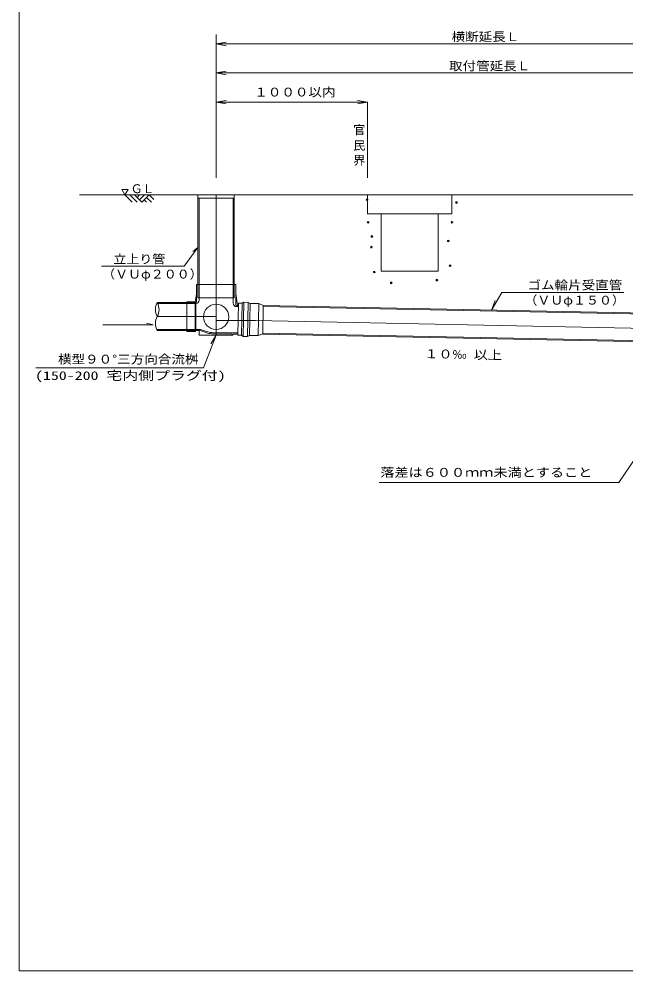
# Model space of a CAD drawing. Units: millimetres on the paper. Extents: x -398 to 406, y -282 to 282.
# Drawn here: x -398 to -217.7, y -282 to 0.8 of the extents above; entities that cross this region are included whole.
import ezdxf
from ezdxf.enums import TextEntityAlignment as Align

# ---------------------------------------------------------------- set-up
doc = ezdxf.new("R2010")
doc.units = ezdxf.units.MM
doc.header["$PDMODE"] = 32
doc.header["$PDSIZE"] = 0.5
for name, color, linetype, lineweight in [('0-1__0-1_', 7, 'Continuous', 18), ('0-2__0-2_', 7, 'Continuous', 18), ('0-3__0-3_', 7, 'Continuous', 18), ('0-4__F-F_作業___1', 7, 'Continuous', 18)]:
    doc.layers.add(name, color=color, linetype=linetype, lineweight=lineweight)
doc.styles.add('ＭＳ ゴシック', font='')
doc.styles.get('ＭＳ ゴシック').set_extended_font_data('MS Gothic')

msp = doc.modelspace()

# ---------------------------------------------------------------- linework, layer by layer
at = {"layer": '0-1__0-1_'}
for p, q in [((-344.84, -67.019), (-346.401, -68.269)), ((-356.94, -83.421), (-348.19, -83.421)), ((-356.709, -83.696), (-345.69, -83.696)), ((-358.149, -90.066), (-373.068, -90.066)), ((-358.149, -90.066), (-360.081, -89.548)), ((-357.17, -91.396), (-345.69, -91.396)), ((-356.94, -91.671), (-348.19, -91.671)), ((-191.684, -95.217), (-219.797, -136.877)), ((-219.797, -136.877), (-290.969, -136.877))]:
    msp.add_line(p, q, dxfattribs=at)
msp.add_lwpolyline([(-344.84, -67.019), (-348.969, -72.637), (-373.488, -72.637)], dxfattribs=at)
for centre, start, end in [((-353.342, -85.484), 150.17372, 209.82628), ((-360.537, -85.484), 330.17371, 29.82629), ((-353.342, -89.609), 150.17371, 209.82629)]:
    msp.add_arc(centre, 4.147, start, end, dxfattribs=at)
at = {"layer": '0-2__0-2_'}
for p, q in [((-339.44, -46.396), (-339.44, -3.802)), ((-336.44, -6.083), (-339.44, -6.583)), ((-339.44, -6.583), (-169.44, -6.583)), ((-336.44, -7.083), (-339.44, -6.583)), ((-336.44, -23.396), (-339.44, -23.896)), ((-339.44, -23.896), (-294.44, -23.896)), ((-336.44, -24.396), (-339.44, -23.896)), ((-297.44, -23.396), (-294.44, -23.896)), ((-297.44, -24.396), (-294.44, -23.896)), ((-294.44, -46.396), (-294.44, -23.896)), ((-367.468, -49.773), (-365.593, -49.773)), ((-129.661, -51.396), (-380.058, -51.396)), ((-366.53, -51.396), (-364.354, -53.573)), ((-365.108, -51.396), (-362.932, -53.573)), ((-363.686, -51.396), (-361.509, -53.573)), ((-363.6, -51.396), (-363.643, -51.439)), ((-362.177, -51.396), (-362.932, -52.151)), ((-360.755, -51.396), (-362.22, -52.862)), ((-359.333, -51.396), (-361.509, -53.573)), ((-360.798, -52.862), (-360.087, -53.573)), ((-360.087, -52.151), (-358.665, -53.573)), ((-359.333, -51.396), (-357.911, -52.819)), ((-344.84, -51.396), (-344.84, -82.022)), ((-344.84, -52.396), (-334.04, -52.396)), ((-344.49, -82.696), (-344.49, -52.396)), ((-339.44, -51.396), (-339.44, -93.096)), ((-334.39, -83.622), (-334.39, -52.396)), ((-334.04, -51.396), (-334.04, -82.022)), ((-294.44, -57.057), (-294.44, -51.396)), ((-269.44, -51.396), (-269.44, -57.057)), ((-294.44, -57.057), (-269.44, -57.057)), ((-290.44, -72.557), (-290.44, -57.057)), ((-290.44, -74.04), (-290.44, -57.057)), ((-273.457, -57.057), (-273.457, -74.04)), ((-270.626, -57.057), (-273.457, -57.057)), ((-273.457, -74.04), (-290.44, -74.04)), ((-345.22, -78.022), (-345.265, -83.221)), ((-333.615, -78.022), (-345.22, -78.022)), ((-333.615, -84.047), (-333.615, -78.022)), ((-345.265, -80.838), (-345.69, -83.171)), ((-333.615, -80.689), (-333.115, -84.247)), ((-257.569, -85.649), (-254.506, -80.391)), ((-254.506, -80.391), (-218.277, -80.391)), ((-348.19, -83.171), (-348.19, -91.996)), ((-345.69, -83.171), (-348.19, -83.171)), ((-345.465, -83.421), (-348.19, -83.421)), ((-345.69, -83.171), (-345.44, -83.421)), ((-345.69, -83.696), (-345.69, -91.746)), ((-345.49, -83.696), (-345.69, -83.696)), ((-345.44, -83.695), (-345.44, -91.746)), ((-334.04, -82.022), (-344.84, -82.022)), ((-332.847, -84.247), (-333.415, -84.247)), ((-332.853, -84.622), (-333.39, -84.622)), ((-191.684, -87.242), (-325.426, -84.567)), ((-191.684, -86.967), (-325.421, -84.292)), ((-256.549, -82.784), (-257.569, -85.649)), ((-339.44, -87.546), (-356.94, -87.546)), ((-327.69, -88.747), (-339.44, -88.747)), ((-191.684, -91.467), (-327.69, -88.747)), ((-348.19, -91.746), (-344.149, -91.746)), ((-345.69, -91.996), (-348.19, -91.996)), ((-344.09, -91.396), (-345.69, -91.396)), ((-344.09, -91.396), (-345.69, -91.396)), ((-345.69, -91.996), (-345.44, -91.746)), ((-345.69, -91.996), (-345.44, -91.746)), ((-344.44, -93.096), (-344.44, -91.746)), ((-334.44, -93.096), (-344.44, -93.096)), ((-342.431, -92.351), (-344.149, -91.746)), ((-342.315, -92.02), (-344.09, -91.396)), ((-339.44, -93.096), (-343.193, -102.781)), ((-340.99, -95.713), (-339.44, -93.096)), ((-334.79, -92.741), (-340.736, -92.653)), ((-334.44, -92.396), (-340.73, -92.303)), ((-334.79, -92.741), (-334.79, -93.096)), ((-332.987, -92.396), (-334.44, -92.396)), ((-334.44, -92.771), (-334.44, -93.096)), ((-332.994, -92.771), (-334.44, -92.771)), ((-191.684, -95.492), (-325.571, -92.814)), ((-191.684, -95.217), (-325.566, -92.539)), ((-343.193, -102.781), (-393.039, -102.781))]:
    msp.add_line(p, q, dxfattribs=at)
at = {"layer": '0-2__0-2_', "color": 1}
for q in [(-336.485, -14.663), (-336.485, -15.704)]:
    msp.add_line((-339.44, -15.184), q, dxfattribs=at)
msp.add_lwpolyline([(-339.44, -15.184), (-169.44, -15.184), (-172.394, -15.704)], dxfattribs=at)
at = {"layer": '0-2__0-2_'}
for points in [[(-367.468, -49.773), (-366.53, -51.396), (-365.593, -49.773)], [(-273.457, -57.057), (-290.44, -57.057), (-293.27, -57.057)]]:
    msp.add_lwpolyline(points, dxfattribs=at)
msp.add_circle((-339.44, -87.646), 3.75, dxfattribs=at)
for centre, radius, start, end in [((-345.49, -82.696), 1, 270, 0), ((-345.465, -83.221), 0.2, 270, 0), ((-333.39, -83.622), 1, 180, 270), ((-333.415, -84.047), 0.2, 180, 270), ((-340.656, -87.304), 5.35, 250.62173, 269.15093), ((-340.656, -87.304), 5, 250.62173, 269.15093)]:
    msp.add_arc(centre, radius, start, end, dxfattribs=at)
for p in [(-294.565, -52.843), (-268.034, -53.683), (-294.285, -59.564), (-269.36, -59.564), (-293.165, -63.765), (-270.481, -65.108), (-293.305, -66.928), (-269.921, -72.447), (-292.465, -74.349), (-287.424, -77.57), (-273.841, -76.73)]:
    msp.add_point(p, dxfattribs=at)
at = {"layer": '0-3__0-3_'}
for p, q in [((-332.836, -83.612), (-333, -93.116)), ((-331.735, -83.631), (-331.903, -93.135)), ((-331.18, -83.338), (-331.358, -93.446)), ((-329.916, -83.361), (-331.181, -83.338)), ((-329.915, -83.361), (-330.093, -93.47)), ((-329.372, -83.673), (-329.916, -83.361)), ((-329.371, -83.673), (-329.538, -93.178)), ((-326.786, -83.718), (-326.953, -93.222)), ((-325.421, -84.292), (-325.569, -92.698)), ((-331.9, -93.135), (-333, -93.116)), ((-331.355, -93.447), (-331.9, -93.135)), ((-330.09, -93.47), (-331.355, -93.447))]:
    msp.add_line(p, q, dxfattribs=at)
for points in [[(-331.181, -83.338), (-331.736, -83.631), (-332.836, -83.612)], [(-325.422, -84.292), (-326.787, -83.718), (-329.372, -83.673)], [(-325.566, -92.697), (-326.951, -93.222), (-329.535, -93.177), (-330.09, -93.47)]]:
    msp.add_lwpolyline(points, dxfattribs=at)
at = {"layer": '0-4__F-F_作業___1'}
for p, q in [((-398, -282), (-398, 282)), ((405.5, -282), (-398, -282))]:
    msp.add_line(p, q, dxfattribs=at)

# ---------------------------------------------------------------- texts
at = {"layer": '0-1__0-1_', "style": 'ＭＳ ゴシック'}
for s, width, p in [('立上り管', 1.1, (-369.958, -72.556)), ('落差は６００ｍｍ未満とすること', 1.2, (-290.653, -135.947))]:
    msp.add_text(s, height=2.566, dxfattribs=dict(at, width=width)).set_placement(p, align=Align.BOTTOM_LEFT)
at = {"layer": '0-2__0-2_', "style": 'ＭＳ ゴシック'}
for s, width, p in [('横断延長Ｌ', 1.15, (-269.484, -6.505)), ('１０００以内', 1.15, (-328.111, -22.96)), ('官', 1.05, (-298.745, -34.165)), ('民', 1.05, (-298.745, -38.803)), ('界', 1.05, (-298.745, -43.236)), ('（ＶＵφ２００）', 1.1, (-373.313, -77.034)), ('横型９０°三方向合流桝', 1.15, (-386.427, -102.316)), ('(150-200 宅内側プラグ付)', 1.35, (-393.244, -107.171))]:
    msp.add_text(s, height=2.566, dxfattribs=dict(at, width=width)).set_placement(p, align=Align.BOTTOM_LEFT)
at = {"layer": '0-2__0-2_', "color": 1, "style": 'ＭＳ ゴシック', "width": 1.15}
msp.add_text('取付管延長Ｌ', height=2.566, dxfattribs=at).set_placement((-270.242, -15.184), align=Align.BOTTOM_LEFT)
at = {"layer": '0-2__0-2_', "style": 'ＭＳ ゴシック'}
msp.add_text('ＧＬ', height=2.566, dxfattribs=at).set_placement((-364.822, -51.667), align=Align.BOTTOM_LEFT)
at = {"layer": '0-2__0-2_', "style": 'ＭＳ ゴシック', "width": 1.2}
msp.add_text('１０‰ 以上', height=2.566, rotation=358.854, dxfattribs=at).set_placement((-277.619, -100.663), align=Align.BOTTOM_LEFT)
at = {"layer": '0-3__0-3_', "style": 'ＭＳ ゴシック'}
for s, width, p in [('ゴム輪片受直管', 1.15, (-246.931, -80.309)), ('（ＶＵφ１５０）', 1.1, (-247.85, -84.788))]:
    msp.add_text(s, height=2.566, dxfattribs=dict(at, width=width)).set_placement(p, align=Align.BOTTOM_LEFT)

doc.saveas('drawing.dxf')
